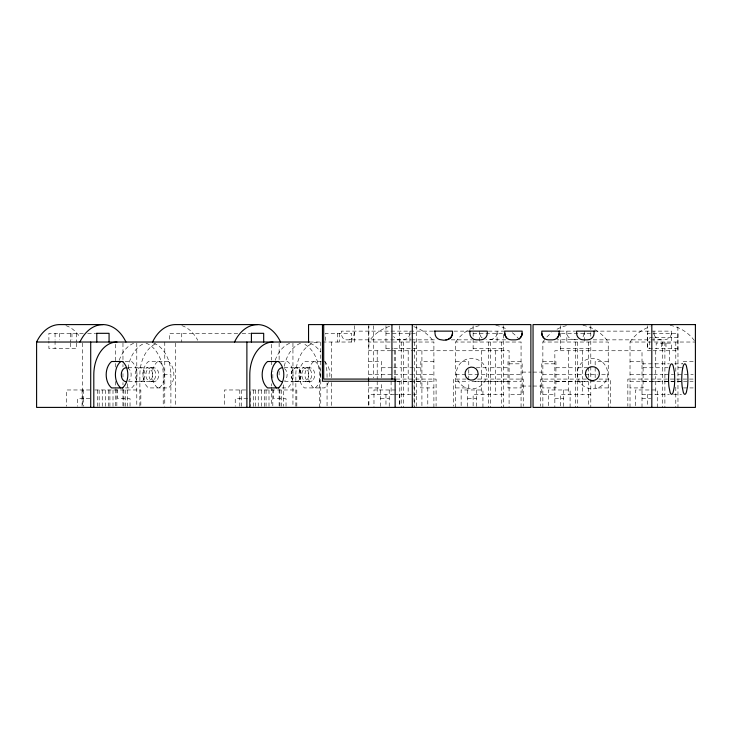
<?xml version="1.0" encoding="UTF-8"?>
<svg xmlns="http://www.w3.org/2000/svg" width="732" height="732" viewBox="0 0 732 732"><rect width="100%" height="100%" fill="white"/><g stroke="black" fill="none" stroke-linecap="round" stroke-linejoin="round"><path stroke-width="0.55" stroke-dasharray="3.66 2.75" d="M409.938 333.316C409.883 336.455 407.276 338.953 404.329 339.63A18.876 18.876 0 0 1 398.107 339.63L396.287 338.971L393.514 336.583M671.427 333.316C671.381 336.455 668.764 338.953 665.827 339.63A18.876 18.876 0 0 1 659.605 339.63C656.659 338.953 654.042 336.455 653.996 333.316M497.101 333.316C496.918 337.507 492.444 339.886 488.637 339.849M584.264 333.316L583.13 336.583L581.784 337.937M349.219 339.849C353.309 339.483 354.59 334.579 354.114 331.129M577.996 339.63L557.07 339.849M433.134 331.129L341.35 331.129C340.993 334.478 341.954 339.502 346.053 339.849L410.762 339.849M453.932 331.129L469.862 331.129M488.381 331.129L504.723 331.129M560.346 331.129L575.544 331.129M594.073 331.129L671.427 331.129L671.427 342.027M83.292 333.316L48.888 333.316L48.888 339.849M87.703 333.316L95.663 333.316M237.744 333.316L169.458 333.316L169.458 339.849M242.063 333.316L250.262 333.316M385.965 333.316L416.471 333.316M473.128 333.316L503.634 333.316M561.38 333.316L590.797 333.316M677.969 337.672L649.641 337.672L649.641 348.569M411.457 339.849L436.794 339.849M451.223 339.849L471.664 339.849M505.757 339.849L485.938 339.63M593.231 339.849L663.869 339.849M309.673 342.027L354.617 342.027L354.617 325.685M433.902 407.404L433.902 342.027L368.535 342.027A39.363 39.363 0 0 1 390.632 326.042M455.697 407.404L455.697 342.027L521.065 342.027L521.065 407.404M542.86 407.404L542.86 342.027L608.237 342.027L608.237 407.404M630.023 407.404L630.023 342.027L695.4 342.027M385.965 348.569L392.745 348.569M393.871 348.569L416.471 348.569M473.128 348.569L503.634 348.569M560.291 348.569L590.797 348.569M677.969 348.569L647.463 348.569L647.463 333.316L677.969 333.316L677.969 407.404M390.906 350.747L368.901 350.747L368.901 325.731M391.821 350.747L509.088 350.747L509.088 407.404M650.803 350.747L647.555 350.747L647.555 325.731M653.182 350.747L677.878 350.747L677.878 325.731M125.135 361.507L131.623 361.507A15.253 10.824 90 0 1 131.623 387.923L125.135 387.923M280.447 361.507L287.612 361.507A15.253 10.824 -90 0 1 287.612 387.923L280.447 387.923M321.394 361.507L304.43 361.507A15.253 10.824 -90 0 0 304.43 387.923L324.468 387.923A15.253 10.824 90 0 0 328.43 382.342M368.535 361.507L381.601 361.507L381.601 378.664M433.902 361.507L420.827 361.507L420.827 387.923L433.902 387.923M455.697 361.507L468.773 361.507L468.773 366.037M521.065 361.507L507.999 361.507L507.999 387.923L521.065 387.923M542.86 361.507L555.936 361.507L555.936 387.923L542.86 387.923M608.237 361.507L595.162 361.507L595.162 378.664M630.023 361.507L643.099 361.507L643.099 387.923L630.023 387.923M693.222 361.507L682.325 361.507L682.325 363.932M509.088 363.822L522.163 363.822L522.163 394.328L509.088 394.328M554.847 363.822L541.772 363.822L541.772 394.328L554.847 394.328M642.01 363.822L669.35 363.822M674.694 363.822L682.581 363.822M128.182 367.748L139.876 367.748M140.022 367.748L147.699 367.748M150.627 367.748L153.702 367.748M284.172 367.748L295.865 367.748M296.185 367.748L303.872 367.748M306.617 367.748L309.682 367.748M381.601 367.748L392.498 367.748M393.587 367.748L401.218 367.748M403.396 367.748L414.294 367.748M416.471 367.748L420.827 367.748M476.395 367.748L488.381 367.748M490.559 367.748L501.457 367.748M503.634 367.748L507.999 367.748M555.936 367.748L575.544 367.748M577.731 367.748L588.62 367.748M643.099 367.748L662.716 367.748M664.894 367.748L668.16 367.748M677.969 367.748L682.325 367.748M522.163 372.103L530.874 372.103M533.052 372.103L541.772 372.103M146.025 343.143A32.684 23.195 90 0 1 163.218 374.72L170.895 374.72L170.895 406.278M368.535 374.72L401.218 374.72M403.396 374.72L414.294 374.72M416.471 374.72L433.902 374.72M455.697 374.72L488.381 374.72M490.559 374.72L501.457 374.72M503.634 374.72L521.065 374.72M542.86 374.72L575.544 374.72M577.731 374.72L584.264 374.72M585.353 374.72L588.62 374.72M590.797 374.72L597.339 374.72M601.695 374.72L608.237 374.72M630.023 374.72L652.569 374.72M653.694 374.72L662.716 374.72M664.894 374.72L673.605 374.72M677.969 374.72L693.222 374.72M396.287 379.075L436.08 379.075L436.08 406.269M466.092 379.075L453.52 379.075L453.52 406.269M477.52 379.075L523.252 379.075L523.252 406.269M586.405 379.075L540.683 379.075L540.683 406.269M598.986 379.075L610.415 379.075L610.415 406.269M693.149 379.075L627.846 379.075L627.846 406.269M396.707 381.253L433.902 381.253M455.697 381.253L468.096 381.253M474.858 381.253L521.065 381.253M542.86 381.253L587.942 381.253M596.964 381.253L608.237 381.253M630.023 381.253L650.318 381.253M651.443 381.253L693.149 381.253M128.493 381.683L147.699 381.692M150.938 381.683L154.013 381.683M284.483 381.683L303.872 381.692M306.918 381.683L309.993 381.683M396.863 381.683L401.218 381.683M403.396 381.692L414.294 381.692M416.471 381.683L420.827 381.683M488.381 381.683L468.773 381.509M490.559 381.692L501.457 381.692M503.634 381.683L507.999 381.683M555.936 381.683L575.544 381.683M577.731 381.692L588.62 381.692M590.797 381.683L595.162 381.509M643.099 381.683L662.716 381.683M664.894 381.692L675.792 381.692M677.969 381.683L682.325 381.683M522.163 386.048L530.874 386.048M533.052 386.048L541.772 386.048M368.535 387.923L381.601 387.923L381.601 382.342M455.697 387.923L468.773 387.923L468.773 382.342M608.237 387.923L595.162 387.923L595.162 382.342M683.413 387.923L693.222 387.923M90.1 389.973L66.722 389.973L66.722 406.315M94.748 389.973L140.837 389.973L140.837 406.315M245.696 389.973L224.44 389.973L224.44 406.315M395.774 389.973L373.979 389.973L373.979 407.404M393.926 394.328L368.901 394.328L368.901 406.315M394.511 394.328L416.471 394.328M503.634 394.328L473.128 394.328L473.128 406.315M590.797 394.328L560.291 394.328L560.291 406.315M642.01 394.328L669.35 394.328M673.495 394.328L681.455 394.328M89.844 398.684L77.519 398.684L77.519 406.315M247.553 398.684L235.228 398.684L235.228 406.315M380.512 398.684L389.232 398.684M467.684 398.684L476.395 398.684M554.847 398.684L563.567 398.684M642.01 398.684L650.73 398.684M575.288 339.849C571.491 339.886 567.007 337.507 566.833 333.316M482.141 337.937L480.796 336.583L479.67 333.316M675.792 342.027L675.792 371.883M675.792 387.118L675.792 407.404M671.427 348.569L671.427 343.116L656.174 343.116L656.174 348.569M669.688 350.747L669.688 363.209M665.983 343.116L665.983 348.569M664.894 342.027L664.894 407.404M662.716 342.027L662.716 407.404M661.627 343.116L661.627 348.569M657.263 407.404L657.263 389.973L635.477 389.973L635.477 407.404M655.744 350.747L655.744 379.075M655.762 381.253L655.762 394.328M653.996 331.129L653.996 342.027M647.463 394.328L647.463 406.315M642.01 407.404L642.01 350.747L554.847 350.747L554.847 407.404M590.797 325.731L590.797 331.422M590.797 332.557L590.797 337.104M590.797 340.938L590.797 407.404M588.62 342.027L588.62 366.43M588.62 367.519L588.62 378.206M588.62 381.454L588.62 407.404M584.264 331.129L584.264 342.027M582.498 381.253L582.498 394.328M582.48 350.747L582.48 379.075M577.731 342.027L577.731 407.404M575.544 342.027L575.544 407.404M570.1 407.404L570.1 389.973L548.305 389.973L548.305 407.404M568.618 350.747L568.618 379.075M568.599 381.253L568.599 394.328M566.833 331.129L566.833 342.027M563.567 389.973L563.567 407.404M560.291 325.731L560.291 329.144M560.291 333.316L560.291 350.747M503.634 325.731L503.634 330.278M503.634 334.405L503.634 407.404M501.457 342.027L501.457 407.404M497.101 331.129L497.101 342.027M495.354 350.747L495.354 379.075M495.335 381.253L495.335 394.328M490.559 342.027L490.559 407.404M488.381 342.027L488.381 407.404M482.937 407.404L482.937 389.973L461.142 389.973L461.142 407.404M481.409 350.747L481.409 379.075M481.436 381.253L481.436 394.328M479.67 331.129L479.67 342.027M476.395 389.973L476.395 407.404M473.128 325.731L473.128 331.422M473.128 332.557L473.128 350.747M468.773 369.633L468.773 378.664M467.684 389.973L467.684 407.404M427.79 381.253L427.79 407.404M421.916 350.747L421.916 406.269M416.471 325.731L416.471 407.404M414.294 342.027L414.294 407.404M414.065 379.075L414.065 406.269M409.938 331.129L409.938 342.027M408.191 350.747L408.191 379.075M408.163 381.253L408.163 394.328M403.396 342.027L403.396 407.404M401.218 342.027L401.218 407.404M399.773 381.253L399.773 406.269M399.407 325.731L399.407 350.747M399.407 394.328L399.407 406.315M395.609 350.747L395.609 377.941M394.246 350.747L394.246 379.075M391.108 381.253L391.108 394.328M389.232 389.973L389.232 407.404M385.965 325.731L385.965 350.747M385.965 394.328L385.965 406.315M380.512 389.973L380.512 407.404M377.209 350.747L377.209 379.075M377.2 381.253L377.2 394.328M373.448 325.731L373.448 377.941M368.535 325.731L368.535 380.137M368.535 382.342L368.535 407.404M351.644 342.027L351.644 333.316L325.438 333.316L325.438 342.027M339.355 333.316L339.355 342.027M337.727 333.316L337.727 342.027M331.505 342.027L331.505 378.096M331.505 382.607L331.505 407.404M327.058 377.373L327.058 375.15A32.693 23.195 -90 0 0 324.111 358.744M327.058 382.937L327.058 407.404M320.762 342.027L320.762 406.278M319.381 407.404L319.381 375.15A32.693 23.195 -90 0 0 302.49 343.253M296.817 406.315L296.817 389.973L250.719 389.973L250.719 406.315M295.856 406.278L295.856 374.72A32.684 23.195 90 0 1 319.051 342.027M292.946 343.152L292.946 406.278M286.029 406.315L286.029 398.684L273.704 398.684L273.704 389.973M283.577 384.858L283.577 406.278M281.463 389.973L281.463 406.315M279.844 389.973L279.889 407.404M279.13 343.152L279.13 360.062M279.13 371.334L279.13 376.971M279.13 389.369L279.13 406.278M272.826 378.096L272.826 374.72A32.684 23.195 -90 0 1 272.935 371.517M272.826 389.369L272.826 406.278M271.453 344.287L271.453 360.062M271.453 361.187L271.453 365.698M271.453 383.733L271.453 385.984M271.453 387.118L271.453 406.278M268.992 389.973L268.992 406.315M266.073 389.973L266.073 406.315M264.38 389.973L264.38 407.404M261.47 389.973L261.47 406.315M258.24 389.973L258.24 406.315M255.331 389.973L255.331 406.315M253.629 389.973L253.629 407.404M241.414 389.973L241.368 406.315M239.794 389.973L239.794 406.315M181.737 333.316L181.737 342.027M175.524 343.152L175.524 406.278M164.773 342.027L164.773 406.278M163.218 374.72L163.218 406.278M139.876 406.278L139.876 374.72A32.684 23.195 -90 0 1 157.069 343.143M136.783 343.152L136.783 407.404M130.04 406.315L130.04 398.684L117.715 398.684L117.715 389.973M127.588 383.733L127.588 406.278M125.483 389.973L125.483 406.315M123.854 389.973L123.9 406.315M122.967 343.152L122.967 360.062M122.967 364.573L122.967 366.823M122.967 373.585L122.967 376.971M122.967 382.607L122.967 384.858M122.967 389.369L122.967 406.278M116.846 389.369L116.846 406.278M115.29 344.287L115.29 362.322M115.29 363.447L115.29 367.958M115.29 381.482L115.29 388.244M115.29 389.369L115.29 406.278M113.002 389.973L113.002 406.315M109.91 389.973L109.91 407.404M108.4 389.973L108.4 406.315M105.307 389.973L105.307 406.315M102.251 389.973L102.251 406.315M99.159 389.973L99.159 407.404M97.649 389.973L97.649 406.315M83.704 389.973L83.704 398.684M83.658 398.684L83.658 406.315M82.67 343.152L82.67 406.278M82.076 389.973L82.076 406.315M76.567 333.316L76.567 342.027M76.567 343.116L76.567 348.569L48.888 348.569L48.888 340.938M71.956 333.316L71.956 339.849M70.382 333.316L70.382 342.027M70.382 343.116L70.382 348.569M59.676 333.316L59.676 339.849M55.065 333.316L55.065 339.849M55.065 340.938L55.065 348.569M630.023 342.027A39.363 39.363 0 0 1 650.08 326.673M670.164 325.31A39.363 39.363 0 0 1 694.796 341.149M542.86 342.027A39.363 39.363 0 0 1 551.626 332.703M557.025 329.226A39.363 39.363 0 0 1 568.096 325.31M583.001 325.31A39.363 39.363 0 0 1 608.237 342.027M455.697 342.027A39.363 39.363 0 0 1 480.933 325.31M495.839 325.31A39.363 39.363 0 0 1 506.901 329.226M512.308 332.703A39.363 39.363 0 0 1 521.065 342.027M413.845 326.673A39.363 39.363 0 0 1 433.902 342.027M128.036 368.333A32.684 23.195 -90 0 1 144.78 343.143M127.35 367.931A6.972 4.95 -90 0 1 131.101 373.595A6.972 4.95 -90 0 1 128.823 380.64M119.234 360.254A32.684 23.195 -90 0 1 134.029 343.143M181.884 325.621A39.363 27.734 -90 0 1 197.759 340.288M157.655 387.923A15.253 10.824 -90 0 1 157.655 361.507M159.265 361.507A15.253 10.824 -90 0 1 159.265 387.923M310.167 343.253A32.693 23.195 -90 0 1 320.488 351.909M153.702 343.143A32.684 23.195 -90 0 1 170.895 374.72M65.917 325.621A39.363 27.734 90 0 1 79.852 337.004M315.254 361.507A15.253 10.824 90 0 1 315.254 387.923M284.538 368.571A6.972 4.95 90 0 1 284.803 380.64M324.468 361.507A15.253 10.824 90 0 1 329.665 377.694M313.644 387.923A15.253 10.824 -90 0 1 313.644 361.507M275.223 360.254A32.684 23.195 -90 0 1 290.018 343.143M284.364 366.256A32.684 23.195 -90 0 1 300.77 343.143M168.479 361.507L148.44 361.507A15.253 10.824 -90 0 0 148.44 387.923L168.479 387.923A15.253 10.824 -90 0 0 168.479 361.507M157.462 379.487A6.972 4.95 -90 0 0 154.983 367.931A6.972 4.95 -90 0 0 149.118 376.733A6.972 4.95 -90 0 0 157.462 379.487M143.646 379.487A6.972 4.95 -90 0 0 141.166 367.931A6.972 4.95 -90 0 0 135.301 376.733A6.972 4.95 -90 0 0 143.646 379.487M154.388 379.487A6.972 4.95 -90 0 0 151.917 367.931A6.972 4.95 -90 0 0 146.043 376.733A6.972 4.95 -90 0 0 154.388 379.487M307.367 379.652A6.972 4.95 -90 0 0 305.153 367.976A6.972 4.95 -90 0 0 299.086 376.523A6.972 4.95 -90 0 0 307.367 379.652M299.69 379.652A6.972 4.95 -90 0 0 297.467 367.976A6.972 4.95 -90 0 0 291.409 376.523A6.972 4.95 -90 0 0 299.69 379.652M151.204 379.652A6.972 4.95 -90 0 0 148.98 367.976A6.972 4.95 -90 0 0 142.923 376.523A6.972 4.95 -90 0 0 151.204 379.652M461.178 384.776A15.253 15.253 0 0 0 486.441 377.062A15.253 15.253 0 0 0 467.126 359.037A15.253 15.253 0 0 0 461.178 384.776M313.442 379.487A6.972 4.95 -90 0 0 310.972 367.931A6.972 4.95 -90 0 0 305.107 376.733A6.972 4.95 -90 0 0 313.442 379.487M303.158 369.944A6.972 4.95 90 0 0 305.637 381.509A6.972 4.95 90 0 0 311.503 372.698A6.972 4.95 90 0 0 303.158 369.944M299.626 379.487A6.972 4.95 -90 0 0 297.146 367.931A6.972 4.95 -90 0 0 291.281 376.733A6.972 4.95 -90 0 0 299.626 379.487M581.684 384.446A15.253 15.253 0 0 0 607.185 377.52A15.253 15.253 0 0 0 588.437 358.909A15.253 15.253 0 0 0 581.684 384.446"/><path stroke-width="1.1" d="M506.645 337.937L504.952 335.009L504.723 331.129L522.163 331.129L521.934 335.009L520.242 337.937M559.202 331.129L558.983 335.009L557.29 337.937M434.122 331.129L452.431 331.129C453.721 337.425 447.179 341.478 441.533 339.849A6.533 6.533 0 0 1 434.991 333.316L434.991 331.129M102.928 324.596L59.631 324.596A39.363 27.734 90 0 0 36.6 342.027L36.6 407.404L530.874 407.404L530.874 324.596L308.547 324.596L308.547 342.027M257.545 324.596L175.598 324.596A39.363 27.734 -90 0 0 152.567 342.027M469.093 331.129L487.292 331.129L487.292 333.316A6.533 6.533 0 0 1 480.759 339.849L476.395 339.849A6.533 6.533 0 0 1 469.862 333.316L469.862 331.129M559.998 331.129L541.772 331.129L541.991 335.009L543.684 337.937M594.841 331.129L576.633 331.129L576.633 333.316A6.533 6.533 0 0 0 583.175 339.849L587.531 339.849A6.533 6.533 0 0 0 594.073 333.316L594.073 331.129M96.697 333.316L109.068 333.316L109.068 342.027M251.168 333.316L263.685 333.316L263.685 342.027M36.6 342.027L309.517 342.027M122.967 361.507L111.593 361.507A15.253 10.824 -90 0 0 111.593 387.923L122.967 387.923M278.956 361.507L267.573 361.507A15.253 10.824 -90 0 0 267.573 387.923L278.956 387.923M395.683 381.253L322.464 381.253L322.464 324.596M651.819 324.596L651.819 407.404M412.29 324.596L412.29 407.404M395.609 381.345L395.609 379.075L323.7 379.075L323.7 324.596M395.124 379.075L395.124 407.404M391.931 324.596L391.931 379.075M368.535 378.984L368.535 381.317M251.405 333.316L251.405 342.027M249.795 407.404L249.795 374.72A32.684 23.195 -90 0 1 272.99 342.027M246.885 342.027L246.885 407.404M96.789 333.316L96.789 342.027M93.806 407.404L93.806 374.72A32.684 23.195 -90 0 1 117.001 342.027M90.713 342.027L90.713 407.404M126.371 381.683A6.972 4.95 -90 0 1 121.274 374.93A6.972 4.95 -90 0 1 126.06 367.748M234.515 342.027A39.363 27.734 -90 0 1 280.576 342.027M122.418 361.507A15.253 10.824 -90 0 1 122.418 387.923M120.807 387.923A15.253 10.824 -90 0 1 120.807 361.507M79.898 342.027A39.363 27.734 90 0 1 125.959 342.027M522.163 333.316A6.533 6.533 0 0 1 515.621 339.849L511.265 339.849A6.533 6.533 0 0 1 504.723 333.316M452.431 333.316A6.533 6.533 0 0 1 445.889 339.849M278.398 361.507A15.253 10.824 -90 0 1 278.398 387.923M276.788 387.923A15.253 10.824 -90 0 1 276.788 361.507M282.351 381.683A6.972 4.95 90 0 1 277.254 374.93A6.972 4.95 90 0 1 282.049 367.748M559.202 333.316A6.533 6.533 0 0 1 552.669 339.849L548.305 339.849A6.533 6.533 0 0 1 541.772 333.316M669.451 368.288L668.957 371.444A15.006 2.974 -90 0 0 668.957 386.706L670.091 392.288A15.83 3.129 90 0 0 673.166 392.288L674.3 386.697A15.006 2.974 -90 0 0 674.3 371.444L673.166 365.863A15.83 3.129 -90 0 0 670.091 365.863L669.451 368.288M682.654 368.288L682.169 371.444A15.006 2.974 -90 0 0 682.169 386.706L683.295 392.288A15.83 3.129 -90 0 0 686.378 392.288L687.504 386.697A15.006 2.974 -90 0 0 687.504 371.444L686.378 365.863A15.83 3.129 -90 0 0 683.295 365.863L682.654 368.288M695.4 324.596L533.052 324.596L533.052 407.404L695.4 407.404L695.4 324.596M468.196 379.222A6.533 6.533 0 0 0 478.115 373.768A6.533 6.533 0 0 0 468.434 367.894A6.533 6.533 0 0 0 468.196 379.222M588.491 379.377A6.972 6.972 0 0 0 599.389 374.171A6.972 6.972 0 0 0 589.434 367.336A6.972 6.972 0 0 0 588.491 379.377"/></g></svg>
